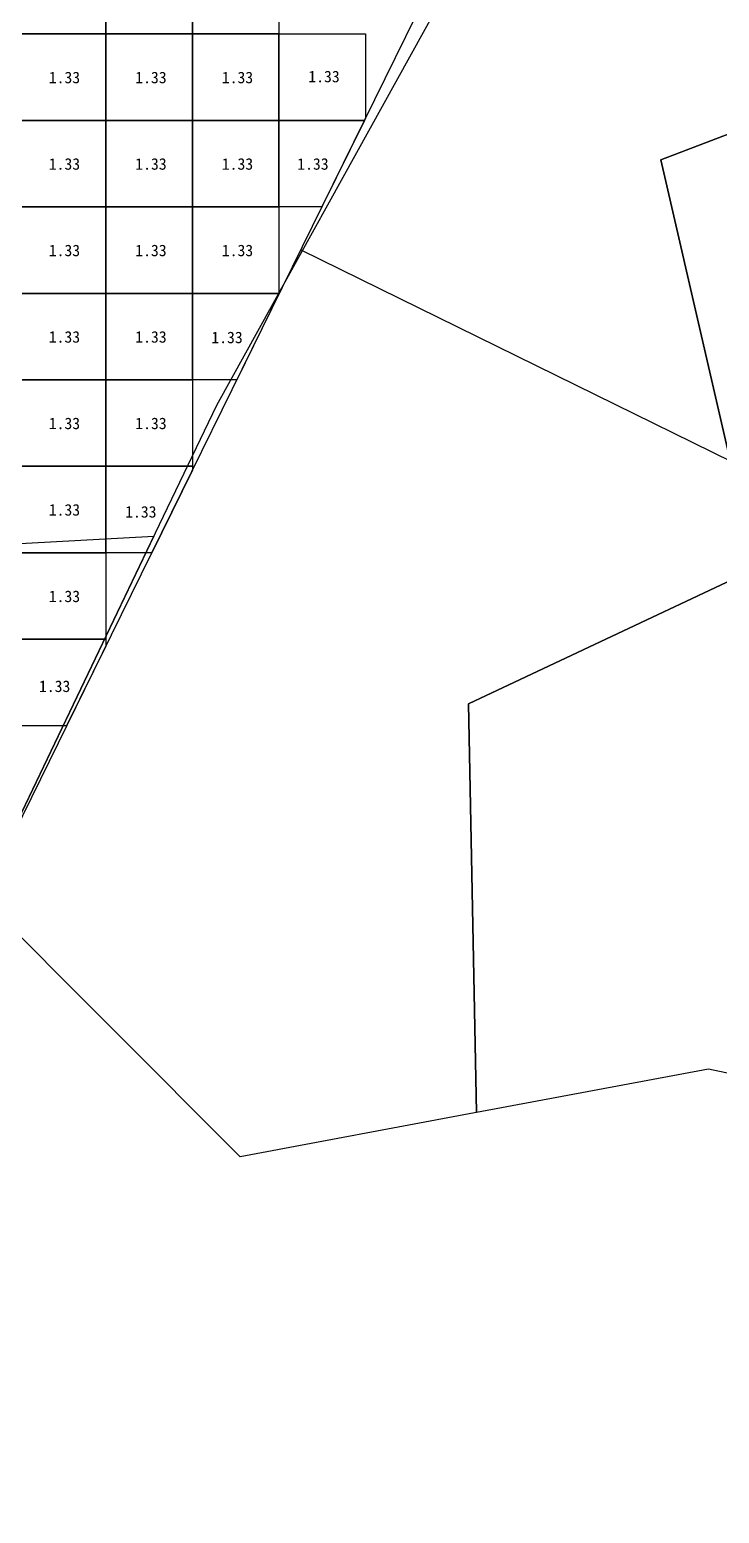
# Model space of a CAD drawing. Header units: metres. Extents: x 469944 to 470089, y 4349673 to 4349766.
# Drawn here: x 470002.37 to 470010.34, y 4349695.63 to 4349712.79 of the extents above; entities that cross this region are included whole.
import ezdxf

# ---------------------------------------------------------------- set-up
doc = ezdxf.new("R2010")
doc.units = ezdxf.units.M
for name, color, linetype in [('1.000-1.500', 5, 'Continuous'), ('爆区方格网', 7, 'Continuous'), ('综合图_历史矿块', 7, 'Continuous')]:
    doc.layers.add(name, color=color, linetype=linetype)
doc.styles.add('CN_TTF', font='simsunb.ttf')

msp = doc.modelspace()

# ---------------------------------------------------------------- linework, layer by layer
at = {"color": 7}
msp.add_line((470005.507, 4349710.243), (470017.505, 4349704.344), dxfattribs=at)
at = {"layer": '1.000-1.500', "color": 5, "lineweight": 30}
msp.add_lwpolyline([(469998.433, 4349694.638), (469993.871, 4349695.905), (469996.319, 4349701.032), (469997.845, 4349701.403), (469996.528, 4349706.254), (469995.084, 4349711.574), (469995.256, 4349711.626), (469997.03, 4349712.164), (470001.599, 4349713.551), (470002.945, 4349713.959), (470006.837, 4349712.948), (470005.64, 4349710.512), (470003.317, 4349705.789), (470000.548, 4349700.155), (469999.25, 4349697.517), (469998.433, 4349694.638)], close=True, dxfattribs=at)
at = {"layer": '爆区方格网', "color": 5}
for points in [[(470002.254, 4349712.74), (470002.254, 4349713.74), (470003.254, 4349713.74), (470003.254, 4349712.74), (470002.254, 4349712.74)], [(470004.254, 4349712.74), (470003.254, 4349712.74), (470003.254, 4349713.74), (470003.791, 4349713.74), (470004.254, 4349713.619), (470004.254, 4349712.74)], [(470005.254, 4349712.74), (470004.254, 4349712.74), (470004.254, 4349713.619), (470005.254, 4349713.359), (470005.254, 4349712.74)], [(470002.254, 4349711.74), (470002.254, 4349712.74), (470003.254, 4349712.74), (470003.254, 4349711.74), (470002.254, 4349711.74)], [(470003.254, 4349711.74), (470003.254, 4349712.74), (470004.254, 4349712.74), (470004.254, 4349711.74), (470003.254, 4349711.74)], [(470004.254, 4349711.74), (470004.254, 4349712.74), (470005.254, 4349712.74), (470005.254, 4349711.74), (470004.254, 4349711.74)], [(470005.254, 4349711.74), (470005.254, 4349712.74), (470006.254, 4349712.74), (470006.254, 4349711.763), (470006.243, 4349711.74), (470005.254, 4349711.74)], [(470002.254, 4349710.74), (470002.254, 4349711.74), (470003.254, 4349711.74), (470003.254, 4349710.74), (470002.254, 4349710.74)], [(470003.254, 4349710.74), (470003.254, 4349711.74), (470004.254, 4349711.74), (470004.254, 4349710.74), (470003.254, 4349710.74)], [(470004.254, 4349710.74), (470004.254, 4349711.74), (470005.254, 4349711.74), (470005.254, 4349710.74), (470004.254, 4349710.74)], [(470005.254, 4349710.74), (470005.254, 4349711.74), (470006.243, 4349711.74), (470005.751, 4349710.74), (470005.254, 4349710.74)], [(470002.254, 4349709.74), (470002.254, 4349710.74), (470003.254, 4349710.74), (470003.254, 4349709.74), (470002.254, 4349709.74)], [(470003.254, 4349709.74), (470003.254, 4349710.74), (470004.254, 4349710.74), (470004.254, 4349709.74), (470003.254, 4349709.74)], [(470004.254, 4349709.74), (470004.254, 4349710.74), (470005.254, 4349710.74), (470005.254, 4349709.74), (470004.254, 4349709.74)], [(470002.254, 4349708.74), (470002.254, 4349709.74), (470003.254, 4349709.74), (470003.254, 4349708.74), (470002.254, 4349708.74)], [(470003.254, 4349708.74), (470003.254, 4349709.74), (470004.254, 4349709.74), (470004.254, 4349708.74), (470003.254, 4349708.74)], [(470004.254, 4349708.74), (470004.254, 4349709.74), (470005.254, 4349709.74), (470005.254, 4349709.729), (470004.768, 4349708.74), (470004.254, 4349708.74)], [(470002.254, 4349707.74), (470002.254, 4349708.74), (470003.254, 4349708.74), (470003.254, 4349707.74), (470002.254, 4349707.74)], [(470003.254, 4349707.74), (470003.254, 4349708.74), (470004.254, 4349708.74), (470004.254, 4349707.74), (470003.254, 4349707.74)], [(470002.254, 4349706.74), (470002.254, 4349707.74), (470003.254, 4349707.74), (470003.254, 4349706.74), (470002.254, 4349706.74)], [(470003.254, 4349706.74), (470003.254, 4349707.74), (470004.254, 4349707.74), (470004.254, 4349707.695), (470003.785, 4349706.74), (470003.254, 4349706.74)], [(470002.254, 4349705.74), (470002.254, 4349706.74), (470003.254, 4349706.74), (470003.254, 4349705.74), (470002.254, 4349705.74)], [(470002.254, 4349704.74), (470002.254, 4349705.74), (470003.254, 4349705.74), (470003.254, 4349705.661), (470002.801, 4349704.74), (470002.254, 4349704.74)]]:
    msp.add_lwpolyline(points, close=True, dxfattribs=at)
at = {"layer": '综合图_历史矿块', "color": 9}
msp.add_lwpolyline([(470014.906, 4349713.287), (470009.668, 4349711.286), (470010.759, 4349706.553), (470007.445, 4349704.992), (470007.537, 4349700.267), (470007.513, 4349700.263), (470004.808, 4349699.756), (470001.808, 4349702.756), (470003.732, 4349706.772), (470004.536, 4349708.449), (470006.945, 4349712.795), (470007.944, 4349714.598), (470011.047, 4349716.543)], dxfattribs=at)
for points in [[(470016.19, 4349707.943), (470011.378, 4349706.311), (470010.759, 4349706.553), (470009.668, 4349711.286), (470014.906, 4349713.287), (470016.19, 4349707.943)], [(470001.809, 4349702.758), (469999.1, 4349701.327), (469999.164, 4349700.794), (469999.434, 4349698.55), (469996.434, 4349695.55), (469994.537, 4349698.285), (469995.802, 4349699.717), (469994.708, 4349700.641), (469997.845, 4349701.403), (469996.581, 4349706.06), (469999.377, 4349706.689), (470003.809, 4349706.932), (470001.809, 4349702.758)], [(470011.378, 4349706.311), (470013.278, 4349701.293), (470012.808, 4349700.221), (470010.219, 4349700.77), (470007.537, 4349700.267), (470007.445, 4349704.992), (470010.759, 4349706.553), (470011.378, 4349706.311)]]:
    msp.add_lwpolyline(points, close=True, dxfattribs=at)

# ---------------------------------------------------------------- texts
at = {"color": 5, "style": 'CN_TTF'}
for p in [(470002.594, 4349712.17), (470003.594, 4349712.17), (470004.594, 4349712.17), (470005.594, 4349712.181), (470002.594, 4349711.17), (470003.594, 4349711.17), (470004.594, 4349711.17), (470005.466, 4349711.17), (470002.594, 4349710.17), (470003.594, 4349710.17), (470004.594, 4349710.17), (470002.594, 4349709.17), (470003.594, 4349709.17), (470004.473, 4349709.164), (470002.594, 4349708.17), (470003.594, 4349708.17), (470002.594, 4349707.17), (470003.477, 4349707.147), (470002.594, 4349706.17), (470002.481, 4349705.13)]:
    msp.add_text('1.33', height=0.1333, dxfattribs=at).set_placement(p)

doc.saveas('drawing.dxf')
